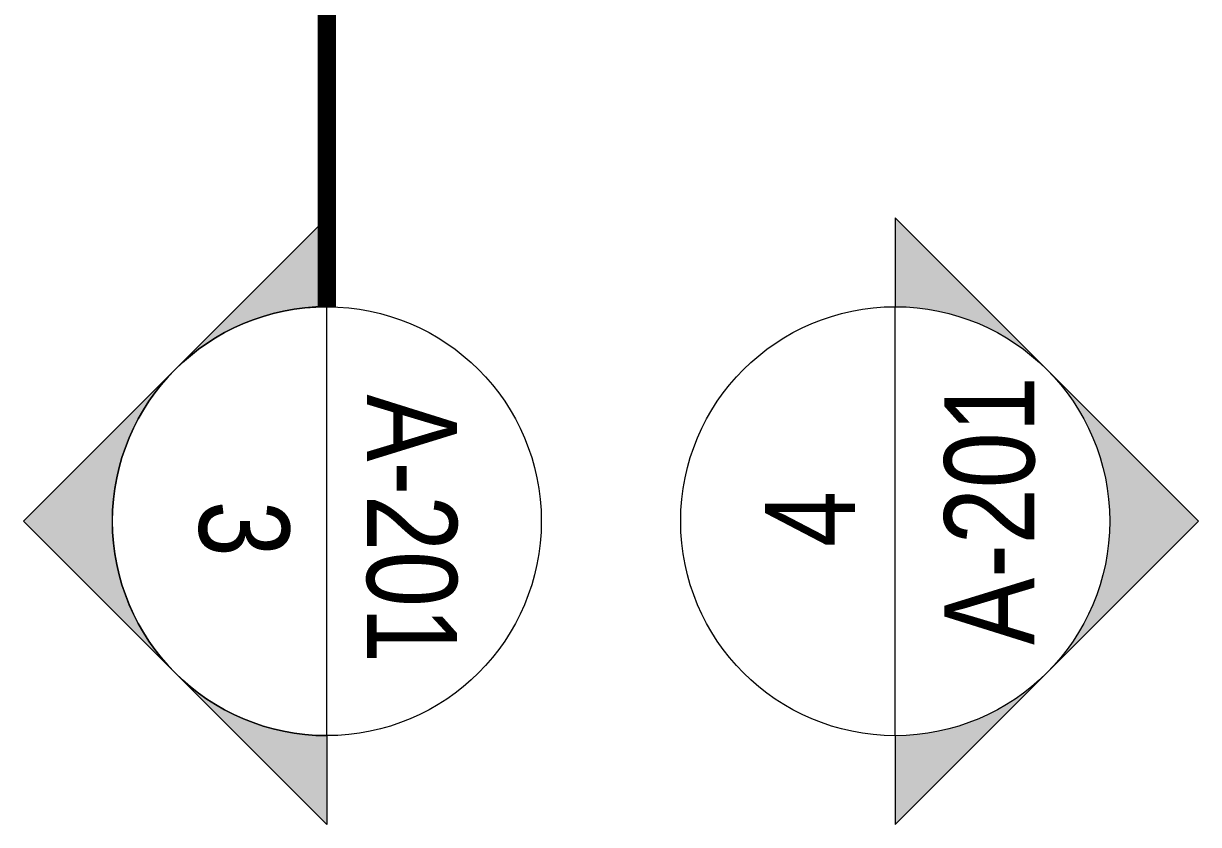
# Model space of a CAD drawing. Header units: millimetres. Extents: x 29001 to 40804, y -8833 to -5892.
# Drawn here: x 30029 to 30246.4, y -8833.4 to -8685.2 of the extents above; entities that cross this region are included whole.
import ezdxf
from ezdxf.enums import TextEntityAlignment as Align

# ---------------------------------------------------------------- set-up
doc = ezdxf.new("R2010")
doc.units = ezdxf.units.MM
doc.linetypes.add('DASHDOT2', pattern=[0.5, 0.25, -0.125, 0, -0.125])
doc.layers.add('xxx_Auto_SIGN_GENERAL', color=51, linetype='Continuous', lineweight=0)
doc.layers.add('xxx_Auto_Yardimci_Isaret Genel', color=51, linetype='Continuous', lineweight=0)
doc.styles.add('AUTOBAN', font='')
doc.styles.get('AUTOBAN').set_extended_font_data('Helvetica Normal Tr')

# ---------------------------------------------------------------- blocks, each defined once
blk = doc.blocks.new('*U147')
at = {"layer": 'xxx_Auto_Yardimci_Isaret Genel'}
h = blk.add_hatch(color=256, dxfattribs=at)
edge = h.paths.add_edge_path()
edge.add_line((23554.354, 87997.185), (23549.422, 87997.185))
edge.add_line((23549.422, 87997.185), (23566.26, 88014.023))
edge.add_line((23566.26, 88014.023), (23583.098, 87997.185))
edge.add_line((23583.098, 87997.185), (23578.167, 87997.185))
edge.add_arc((23566.26, 87997.185), 11.906, 0, 180)
blk.add_line((23554.354, 87997.185), (23578.167, 87997.185), dxfattribs=at)
blk.add_lwpolyline([(23554.354, 87997.185), (23549.422, 87997.185), (23566.26, 88014.023), (23583.098, 87997.185), (23578.167, 87997.185, 1)], format="xyb", close=True, dxfattribs=at)
at = {"layer": 'xxx_Auto_Yardimci_Isaret Genel', "linetype": 'DASHDOT2', "ltscale": 50, "const_width": 1}
blk.add_lwpolyline([(24258.989, 87997.185), (23578.167, 87997.185)], dxfattribs=at)
at = {"layer": 'xxx_Auto_Yardimci_Isaret Genel'}
blk.add_circle((23566.26, 87997.185), 11.906, dxfattribs=at)
at = {"layer": 'xxx_Auto_Yardimci_Isaret Genel', "style": 'AUTOBAN', "width": 0.8}
for tag, p in [('SECTION', (23565.843, 88001.763)), ('SHEET', (23565.843, 87992.457))]:
    blk.add_attdef(tag, text='', height=5, dxfattribs=at).set_placement(p, align=Align.MIDDLE)

msp = doc.modelspace()

# ---------------------------------------------------------------- hatches: boundary and pattern name
at = {"layer": 'xxx_Auto_SIGN_GENERAL'}
h = msp.add_hatch(color=256, dxfattribs=at)
edge = h.paths.add_edge_path()
edge.add_line((30190.26, -8816.94), (30190.26, -8833.38))
edge.add_line((30190.26, -8833.38), (30246.38, -8777.25))
edge.add_line((30246.38, -8777.25), (30190.26, -8721.12))
edge.add_line((30190.26, -8721.12), (30190.26, -8737.56))
edge.add_arc((30190.26, -8777.25), 39.69, -90, 90, ccw=False)

# ---------------------------------------------------------------- linework, layer by layer
msp.add_line((30190.26, -8816.94), (30190.26, -8737.56), dxfattribs=at)
msp.add_lwpolyline([(30190.26, -8816.94), (30190.26, -8833.38), (30246.38, -8777.25), (30190.26, -8721.12), (30190.26, -8737.56, -1)], format="xyb", close=True, dxfattribs=at)
msp.add_circle((30190.26, -8777.25), 39.69, dxfattribs=at)

# ---------------------------------------------------------------- block references
at = {"layer": 'xxx_Auto_SIGN_GENERAL', "lineweight": 0}
ref = msp.add_blockref('*U147', (323409.05, -87331.45), dxfattribs=dict(at, xscale=3.333333333333333, yscale=3.333333333333333, zscale=3.333333333333333, rotation=90))
ref.add_attrib('SHEET', 'A-201', dxfattribs={"layer": 'xxx_Auto_Yardimci_Isaret Genel', "height": 16.667, "rotation": 270, "style": 'AUTOBAN', "width": 0.8}).set_placement((30100.86, -8778.64), align=Align.MIDDLE)
ref.add_attrib('SECTION', '3', dxfattribs={"layer": 'xxx_Auto_Yardimci_Isaret Genel', "height": 16.67, "rotation": 270, "style": 'AUTOBAN', "width": 0.8}).set_placement((30069.84, -8778.64), align=Align.MIDDLE)

# ---------------------------------------------------------------- texts
at = {"layer": 'xxx_Auto_SIGN_GENERAL', "style": 'AUTOBAN', "width": 0.8}
for tag, p in [('A-201', (30207.67, -8775.29)), ('4', (30174.5, -8776.84))]:
    msp.add_attdef(tag, text='', height=16.67, rotation=90, dxfattribs=at).set_placement(p, align=Align.MIDDLE)

doc.saveas('drawing.dxf')
